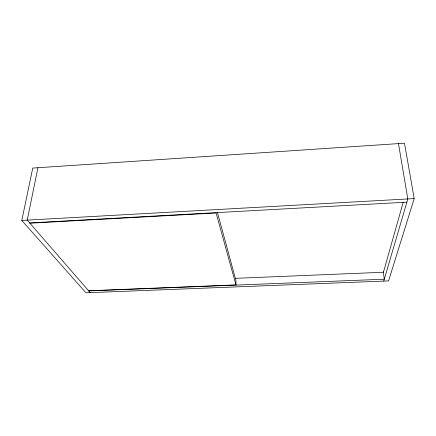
<?xml version="1.0" encoding="UTF-8"?>
<svg xmlns="http://www.w3.org/2000/svg" width="436" height="436" viewBox="0 0 436 436"><rect width="100%" height="100%" fill="white"/><g stroke="black" fill="none" stroke-linecap="round" stroke-linejoin="round"><path stroke-width="0.65" d="M88.579 290.747L235.969 284.893L235.974 280.653L217.439 212.512M37.921 167.729L27.228 220.131L90.219 292.632M21.8 220.431L32.755 168.078L404.483 143.199L414.2 198.593L388.563 280.909L85.957 292.801L21.8 220.431L414.2 198.593M403.202 202.282L383.435 272.255L235.375 278.337M383.735 281.1L407.818 198.947L398.46 143.602M29.648 222.91L406.875 202.157M29.91 223.216L216.087 212.986L235.969 284.893M88.748 290.937L384.285 279.209L383.288 271.819"/></g></svg>
